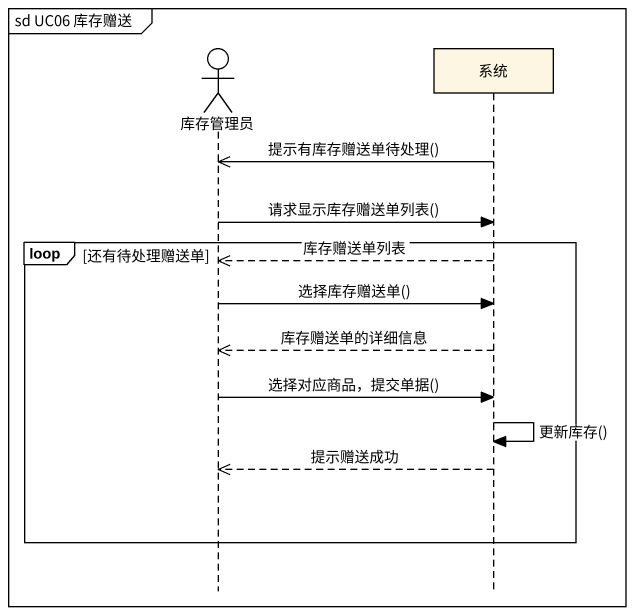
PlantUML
@startuml
mainframe sd UC06 库存赠送
hide footbox
actor 库存管理员
participant 系统

系统 ->> 库存管理员 : 提示有库存赠送单待处理()
库存管理员 -> 系统 : 请求显示库存赠送单列表()
loop 还有待处理赠送单
  系统 -->> 库存管理员 : 库存赠送单列表
  库存管理员 -> 系统 : 选择库存赠送单()
  系统 -->> 库存管理员 : 库存赠送单的详细信息
  库存管理员 -> 系统 : 选择对应商品，提交单据()
  系统 -> 系统 : 更新库存()
  系统 -->> 库存管理员 : 提示赠送成功
end
@enduml
